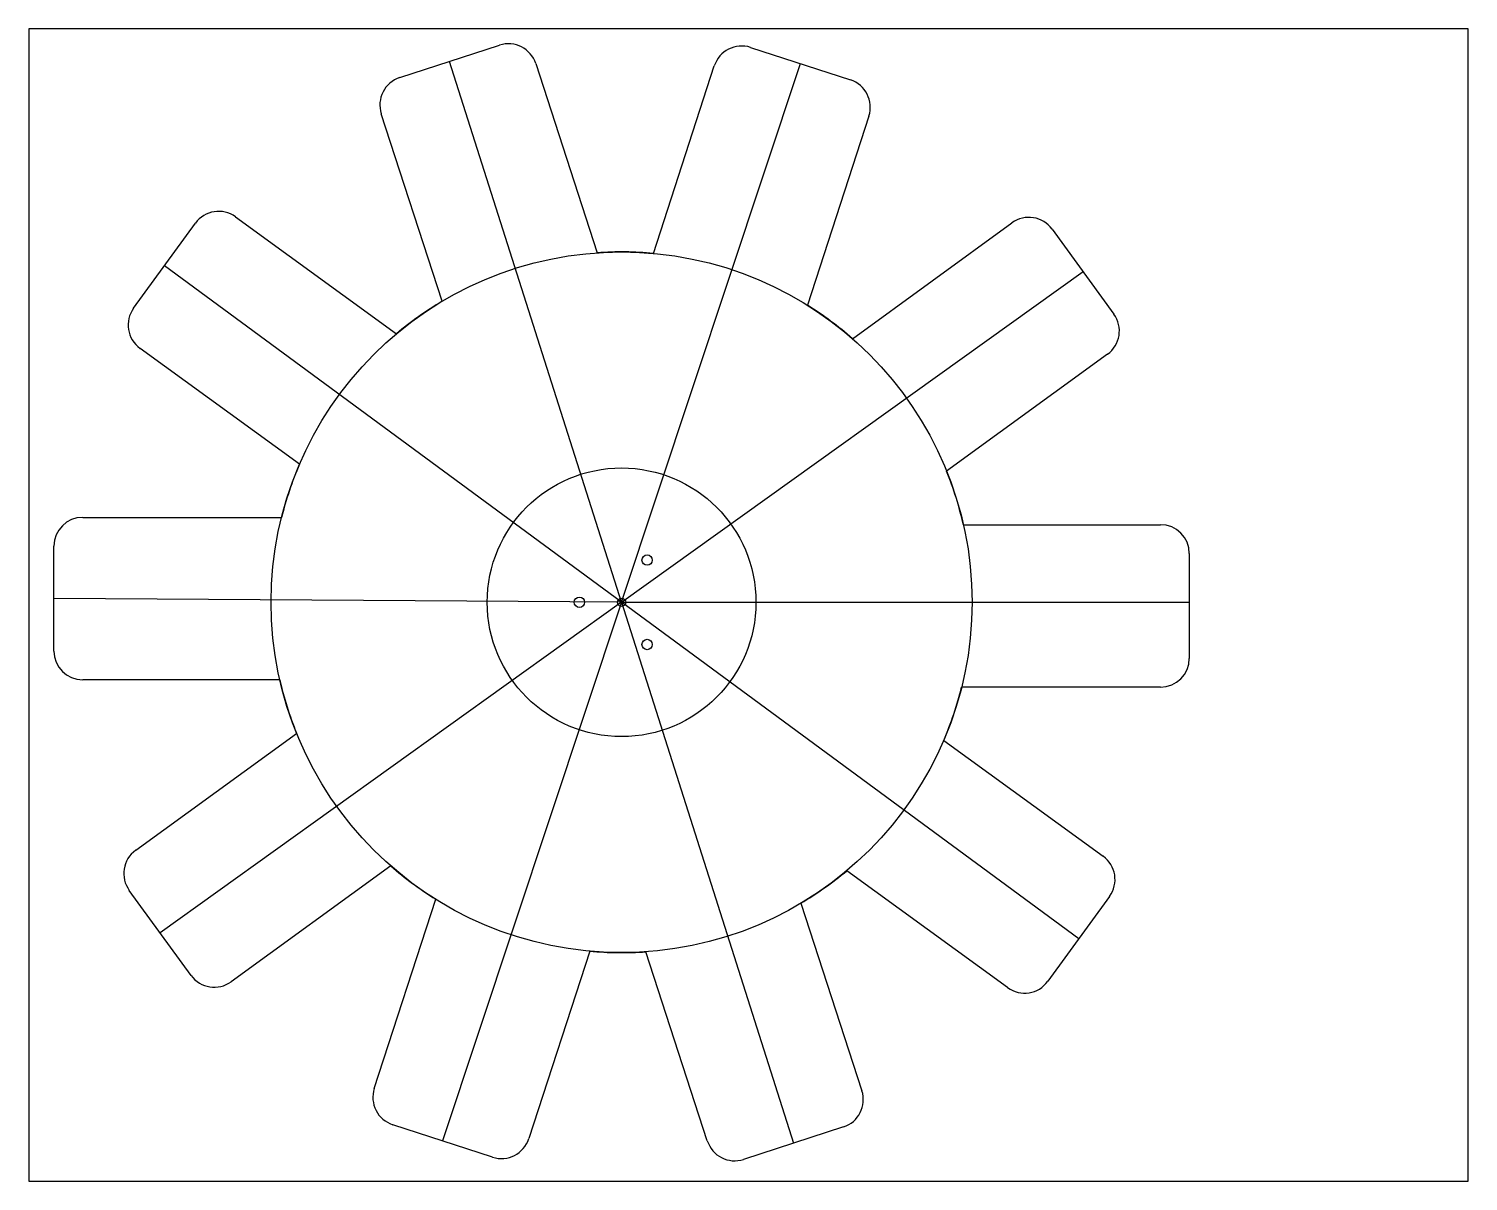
# Model space of a CAD drawing. Header units: millimetres. Extents: x -376 to 374, y -349 to 252.
import ezdxf

# ---------------------------------------------------------------- set-up
doc = ezdxf.new("R2010")
doc.units = ezdxf.units.MM
doc.layers.get('0').update_dxf_attribs({"linetype": 'CONTINUOUS'})

msp = doc.modelspace()

# ---------------------------------------------------------------- linework, layer by layer
for p, q in [((-182.59, 226.45), (-130.57, 243.35)), ((0.21, 242.17), (52.24, 225.26)), ((-67, -47), (-156.58, 234.9)), ((-111.67, 233.72), (-79.65, 135.16)), ((-67, -47), (26.23, 233.71)), ((-50.42, 134.84), (-18.68, 232.54)), ((-160.47, 109.86), (-192.22, 207.55)), ((61.86, 206.37), (29.84, 107.81)), ((-321.24, 106.28), (-289.09, 150.54)), ((-268.15, 153.85), (-184.3, 92.94)), ((53.3, 90.37), (136.4, 150.75)), ((157.34, 147.43), (189.5, 103.18)), ((-67, -47), (-305.17, 128.41)), ((-67, -47), (173.42, 125.31)), ((-234.82, 24.96), (-317.92, 85.34)), ((186.18, 82.23), (102.34, 21.32)), ((-347.79, -2.74), (-244.15, -2.74)), ((111.07, -6.57), (213.79, -6.57)), ((-362.78, -72.43), (-362.78, -17.73)), ((228.78, -21.57), (228.78, -76.27)), ((-67, -47), (-362.78, -45.08)), ((-67, -47), (-307.42, -219.31)), ((-67, -47), (-160.23, -327.71)), ((-67, -47), (22.58, -328.9)), ((-67, -47), (228.78, -47)), ((171.17, -222.41), (-67, -47)), ((-245.07, -87.43), (-347.79, -87.43)), ((213.79, -91.26), (110.15, -91.26)), ((-320.18, -176.23), (-236.34, -115.32)), ((100.82, -118.96), (183.92, -179.34)), ((-187.3, -184.37), (-270.4, -244.75)), ((134.15, -247.85), (50.3, -186.94)), ((-291.34, -241.43), (-323.5, -197.18)), ((-195.86, -300.37), (-163.84, -201.81)), ((187.24, -200.28), (155.09, -244.54)), ((26.47, -203.86), (58.22, -301.55)), ((-83.58, -228.84), (-115.32, -326.54)), ((-22.33, -327.72), (-54.35, -229.16)), ((-134.21, -336.17), (-186.24, -319.26)), ((48.59, -320.45), (-3.43, -337.35))]:
    msp.add_line(p, q)
msp.add_lwpolyline([(-375.87, 251.89), (-375.87, -348.73), (374.13, -348.73), (374.13, 251.89)], close=True)
for centre, radius in [((-67, -47), 182.6), ((-67, -47), 70), ((-67, -47), 70), ((-53.69, -25), 2.7), ((-89, -47), 2.7), ((-67, -47), 2.15), ((-53.69, -69), 2.7)]:
    msp.add_circle(centre, radius)
for start, end in [(84.79071, 93.9718), (120.79071, 129.9718), (48.79071, 57.9718), (156.79071, 165.9718), (12.79071, 21.9718), (192.79071, 201.9718), (336.79071, 345.9718), (228.79071, 237.9718), (300.79071, 309.9718), (264.79071, 273.9718)]:
    msp.add_arc((-67, -47), 182.6, start, end)
for centre, major_axis, start_param, end_param in [((-125.94, 229.07), (5.58, 13.94), 5.407557, 6.977494), ((-4.41, 227.89), (-5.58, 13.94), 5.588877, 7.158813), ((-177.94, 212.18), (-12.7, 8), 5.588877, 7.158813), ((47.59, 210.99), (12.7, 8), 5.407557, 6.977494), ((-276.96, 141.7), (-3.68, 14.55), 5.407557, 6.977494), ((145.21, 138.6), (3.68, 14.55), 5.588877, 7.158813), ((-309.09, 97.47), (-14.98, -1), 5.588877, 7.158813), ((177.35, 94.37), (14.98, -1), 5.407557, 6.977494), ((-347.78, -17.74), (-11.53, 9.61), 5.407557, 6.977494), ((213.78, -21.58), (11.53, 9.61), 5.588877, 7.158813), ((-347.78, -72.42), (-11.53, -9.61), 5.588877, 7.158813), ((213.78, -76.26), (11.53, -9.61), 5.407557, 6.977494), ((-311.35, -188.37), (-14.98, 1), 5.407557, 6.977494), ((175.09, -191.47), (14.98, 1), 5.588877, 7.158813), ((-279.21, -232.6), (-3.68, -14.55), 5.588877, 7.158813), ((142.96, -235.7), (3.68, -14.55), 5.407557, 6.977494), ((-181.59, -304.99), (-12.7, -8), 5.407557, 6.977494), ((43.94, -306.18), (12.7, -8), 5.588877, 7.158813), ((-129.59, -321.89), (5.58, -13.94), 5.588877, 7.158813), ((-8.06, -323.07), (-5.58, -13.94), 5.407557, 6.977494)]:
    msp.add_ellipse(centre, major_axis=major_axis, ratio=0.999126, start_param=start_param, end_param=end_param)

doc.saveas('drawing.dxf')
